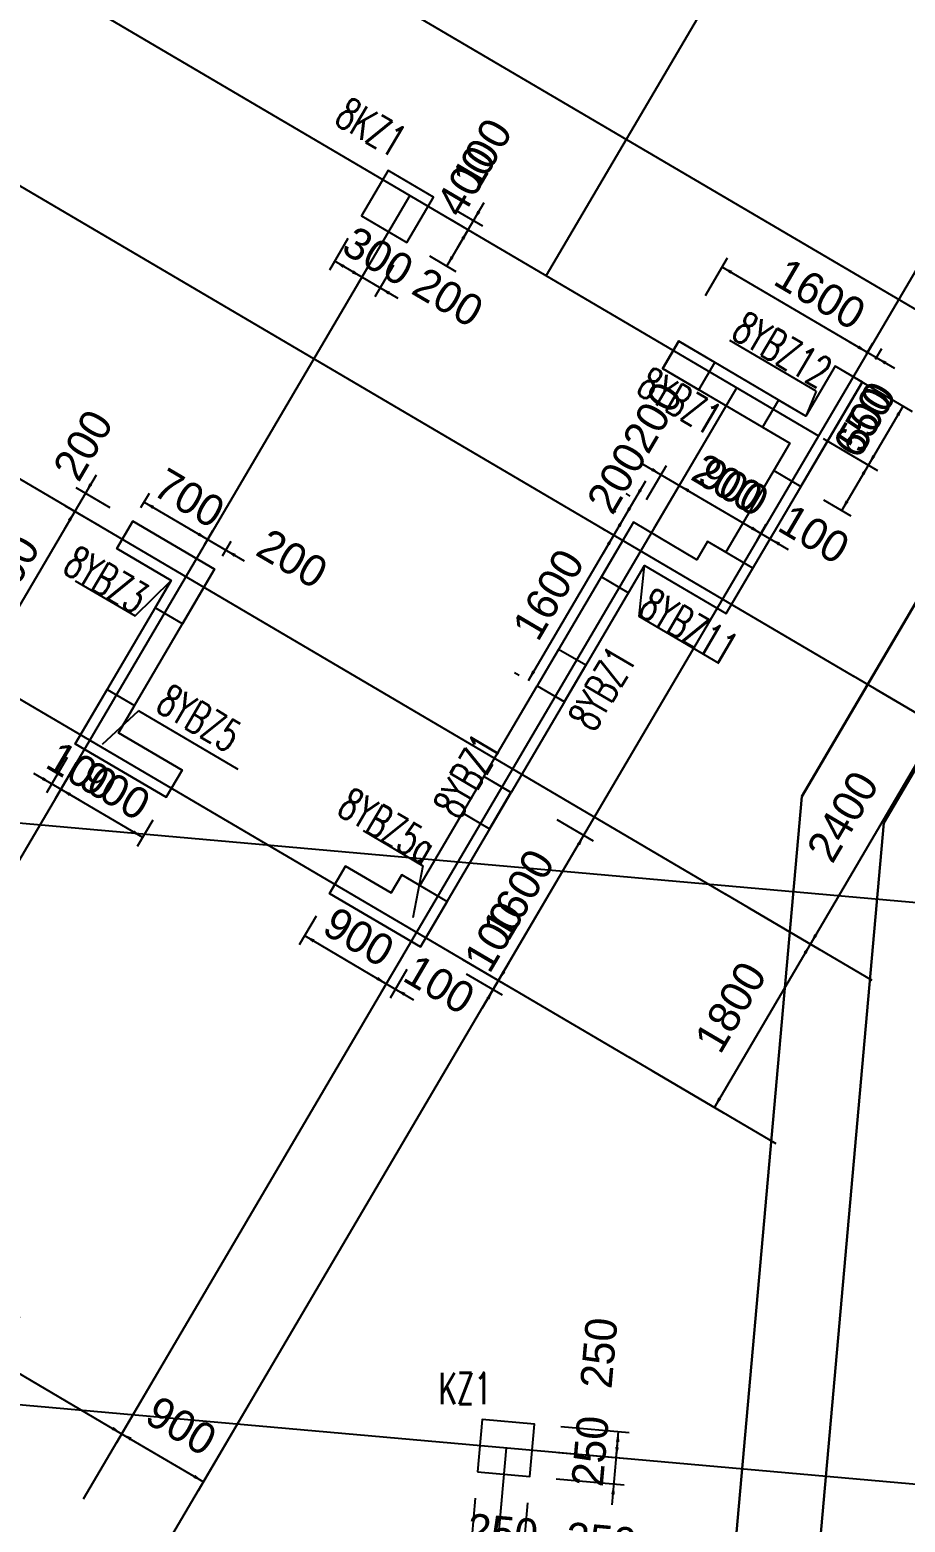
# Model space of a CAD drawing. Extents: x 387171 to 699106, y 11966 to 245688.
# Drawn here: x 623698 to 632009, y 97433 to 111603 of the extents above; entities that cross this region are included whole.
import ezdxf

# ---------------------------------------------------------------- set-up
doc = ezdxf.new("R2010")
doc.units = 0
doc.header["$LTSCALE"] = 100
doc.header["$MEASUREMENT"] = 0
for name, color, linetype in [('b边缘构件', 235, 'Continuous'), ('COLU', 7, 'Continuous'), ('colu-主楼', 7, 'Continuous'), ('DIM', 3, 'Continuous'), ('DOTE', 253, 'Continuous'), ('L-AXIS', 3, 'Continuous'), ('NUM', 7, 'Continuous'), ('wall-主楼', 2, 'Continuous'), ('wall-开洞', 5, 'Continuous'), ('Y阴影', 254, 'Continuous'), ('小尺寸', 4, 'Continuous'), ('边缘构件标注', 1, 'Continuous')]:
    doc.layers.add(name, color=color, linetype=linetype)
doc.styles.add('hztxt', font='hztxt')
doc.styles.get("Standard").update_dxf_attribs({"font": 'standard'})
doc.dimstyles.get("Standard").update_dxf_attribs({"dimtxt": 300, "dimasz": 100, "dimexe": 100, "dimexo": 250, "dimgap": 100, "dimtad": 0, "dimtoh": 1, "dimdec": 0, "dimdsep": 46, "dimcen": 0.09, "dimclrt": 7, "dimadec": 0, "dimazin": 0, "dimtfac": 1, "dimtdec": 4, "dimtofl": 0, "dimtmove": 0, "dimatfit": 3, "dimfxl": 1, "dimtolj": 1, "dimtzin": 0, "dimarcsym": 0})

# ---------------------------------------------------------------- blocks, each defined once
blk = doc.blocks.new('*D1467')
at = {"layer": 'L-AXIS', "color": 0, "linetype": 'ByBlock', "lineweight": -2}
for p, q in [((633408, 108184), (634085, 107785)), ((632326, 104991), (633999, 107836)), ((631735, 105339), (632413, 104941))]:
    blk.add_line(p, q, dxfattribs=at)
for points in [[(633999, 107836), (633963, 107741), (633934, 107758)], [(632326, 104991), (632363, 105086), (632391, 105069)]]:
    blk.add_solid(points, dxfattribs=at)
at = {"layer": 'L-AXIS', "color": 7, "linetype": 'Continuous', "lineweight": -2, "insert": (632789, 106468), "char_height": 300, "width": 780, "attachment_point": 5, "rotation": 59.5454, "style": 'hztxt'}
blk.add_mtext('3300', dxfattribs=at)
blk = doc.blocks.new('*D3296')
at = {"layer": 'L-AXIS', "color": 0, "linetype": 'ByBlock', "lineweight": -2}
for p, q in [((625069, 99121), (624520, 98187)), ((625845, 98665), (625295, 97731)), ((624570, 98273), (625346, 97817))]:
    blk.add_line(p, q, dxfattribs=at)
for points in [[(624570, 98273), (624665, 98237), (624648, 98208)], [(625346, 97817), (625251, 97853), (625268, 97882)]]:
    blk.add_solid(points, dxfattribs=at)
at = {"layer": 'L-AXIS', "color": 7, "linetype": 'Continuous', "lineweight": -2, "insert": (625136, 98347), "char_height": 300, "width": 556.67, "attachment_point": 5, "rotation": 329.5454, "style": 'hztxt'}
blk.add_mtext('900', dxfattribs=at)
blk = doc.blocks.new('*D1358')
at = {"layer": 'L-AXIS', "color": 0, "linetype": 'ByBlock', "lineweight": -2}
for p, q in [((621966, 100946), (621416, 100011)), ((621467, 100098), (624570, 98273)), ((625069, 99121), (624520, 98187))]:
    blk.add_line(p, q, dxfattribs=at)
for points in [[(621467, 100098), (621562, 100061), (621545, 100033)], [(624570, 98273), (624476, 98309), (624493, 98338)]]:
    blk.add_solid(points, dxfattribs=at)
at = {"layer": 'L-AXIS', "color": 7, "linetype": 'Continuous', "lineweight": -2, "insert": (623196, 99487), "char_height": 300, "width": 775, "attachment_point": 5, "rotation": 329.5454, "style": 'hztxt'}
blk.add_mtext('3600', dxfattribs=at)
blk = doc.blocks.new('*D1850')
at = {"layer": 'L-AXIS', "color": 0, "linetype": 'ByBlock', "lineweight": -2}
for p, q in [((630519, 103270), (631196, 102872)), ((630198, 101371), (631110, 102922)), ((629607, 101718), (630284, 101320))]:
    blk.add_line(p, q, dxfattribs=at)
for points in [[(631110, 102922), (631074, 102828), (631045, 102845)], [(630198, 101371), (630234, 101465), (630263, 101449)]]:
    blk.add_solid(points, dxfattribs=at)
at = {"layer": 'L-AXIS', "color": 7, "linetype": 'Continuous', "lineweight": -2, "insert": (630352, 102324), "char_height": 300, "width": 690, "attachment_point": 5, "rotation": 59.5454, "style": 'hztxt'}
blk.add_mtext('1800', dxfattribs=at)
blk = doc.blocks.new('*D2370')
at = {"layer": 'L-AXIS', "color": 0, "linetype": 'ByBlock', "lineweight": -2}
for p, q in [((631735, 105339), (632413, 104941)), ((631110, 102922), (632326, 104991)), ((630519, 103270), (631196, 102872))]:
    blk.add_line(p, q, dxfattribs=at)
for points in [[(632326, 104991), (632290, 104897), (632261, 104914)], [(631110, 102922), (631146, 103017), (631175, 103000)]]:
    blk.add_solid(points, dxfattribs=at)
at = {"layer": 'L-AXIS', "color": 7, "linetype": 'Continuous', "lineweight": -2, "insert": (631417, 104134), "char_height": 300, "width": 785, "attachment_point": 5, "rotation": 59.5454, "style": 'hztxt'}
blk.add_mtext('2400', dxfattribs=at)
blk = doc.blocks.new('*D3681')
at = {"layer": '小尺寸', "color": 0, "linetype": 'ByBlock', "lineweight": -2}
for p, q in [((627759, 109533), (628012, 109964)), ((627746, 109889), (627997, 109741)), ((627695, 109802), (627946, 109655))]:
    blk.add_line(p, q, dxfattribs=at)
for points in [[(627911, 109792), (627947, 109886), (627976, 109869)], [(627860, 109705), (627824, 109611), (627795, 109628)]]:
    blk.add_solid(points, dxfattribs=at)
at = {"layer": '小尺寸', "color": 7, "linetype": 'Continuous', "lineweight": -2, "insert": (627994, 110427), "char_height": 300, "width": 476.67, "attachment_point": 5, "rotation": 59.5454, "style": 'hztxt'}
blk.add_mtext('100', dxfattribs=at)
blk = doc.blocks.new('*D1771')
at = {"layer": '小尺寸', "color": 0, "linetype": 'ByBlock', "lineweight": -2}
for p, q in [((627860, 109705), (627657, 109361)), ((627695, 109802), (627946, 109655)), ((627492, 109458), (627744, 109310))]:
    blk.add_line(p, q, dxfattribs=at)
for points in [[(627860, 109705), (627824, 109611), (627795, 109628)], [(627657, 109361), (627694, 109455), (627722, 109438)]]:
    blk.add_solid(points, dxfattribs=at)
at = {"layer": '小尺寸', "color": 7, "linetype": 'Continuous', "lineweight": -2, "insert": (627841, 110167), "char_height": 300, "width": 576.67, "attachment_point": 5, "rotation": 59.5454, "style": 'hztxt'}
blk.add_mtext('400', dxfattribs=at)
blk = doc.blocks.new('*D2012')
at = {"layer": '小尺寸', "color": 0, "linetype": 'ByBlock', "lineweight": -2}
for p, q in [((626978, 109470), (626800, 109168)), ((627196, 109052), (626679, 109356)), ((627150, 109369), (626973, 109067))]:
    blk.add_line(p, q, dxfattribs=at)
for points in [[(626851, 109255), (626756, 109291), (626773, 109320)], [(627024, 109153), (627118, 109117), (627101, 109088)]]:
    blk.add_solid(points, dxfattribs=at)
at = {"layer": '小尺寸', "color": 7, "linetype": 'Continuous', "lineweight": -2, "insert": (627669, 109064), "char_height": 300, "width": 566.67, "attachment_point": 5, "rotation": 329.5454, "style": 'hztxt'}
blk.add_mtext('200', dxfattribs=at)
blk = doc.blocks.new('*D2501')
at = {"layer": '小尺寸', "color": 0, "linetype": 'ByBlock', "lineweight": -2}
for p, q in [((626719, 109622), (626542, 109321)), ((626851, 109255), (626593, 109407)), ((626978, 109470), (626800, 109168))]:
    blk.add_line(p, q, dxfattribs=at)
for points in [[(626593, 109407), (626687, 109370), (626670, 109342)], [(626851, 109255), (626756, 109291), (626773, 109320)]]:
    blk.add_solid(points, dxfattribs=at)
at = {"layer": '小尺寸', "color": 7, "linetype": 'Continuous', "lineweight": -2, "insert": (627005, 109454), "char_height": 300, "width": 566.67, "attachment_point": 5, "rotation": 329.5454, "style": 'hztxt'}
blk.add_mtext('300', dxfattribs=at)
blk = doc.blocks.new('*D2216')
at = {"layer": '小尺寸', "color": 0, "linetype": 'ByBlock', "lineweight": -2}
for p, q in [((626416, 103188), (626256, 102916)), ((626307, 103002), (627083, 102546)), ((627243, 102818), (627032, 102460))]:
    blk.add_line(p, q, dxfattribs=at)
for points in [[(626307, 103002), (626402, 102966), (626385, 102937)], [(627083, 102546), (626988, 102582), (627005, 102611)]]:
    blk.add_solid(points, dxfattribs=at)
at = {"layer": '小尺寸', "color": 7, "linetype": 'Continuous', "lineweight": -2, "insert": (626822, 102990), "char_height": 300, "width": 556.67, "attachment_point": 5, "rotation": 329.5454, "style": 'hztxt'}
blk.add_mtext('900', dxfattribs=at)
blk = doc.blocks.new('*D1102')
at = {"layer": '小尺寸', "color": 0, "linetype": 'ByBlock', "lineweight": -2}
for p, q in [((627243, 102818), (627032, 102460)), ((626910, 102647), (627341, 102394)), ((627278, 102681), (627118, 102409))]:
    blk.add_line(p, q, dxfattribs=at)
for points in [[(627083, 102546), (626988, 102582), (627005, 102611)], [(627169, 102495), (627264, 102459), (627247, 102430)]]:
    blk.add_solid(points, dxfattribs=at)
at = {"layer": '小尺寸', "color": 7, "linetype": 'Continuous', "lineweight": -2, "insert": (627587, 102539), "char_height": 300, "width": 476.67, "attachment_point": 5, "rotation": 329.5454, "style": 'hztxt'}
blk.add_mtext('100', dxfattribs=at)
blk = doc.blocks.new('*D1365')
at = {"layer": '小尺寸', "color": 0, "linetype": 'ByBlock', "lineweight": -2}
for p, q in [((627806, 102777), (628235, 102525)), ((627997, 102317), (628250, 102748)), ((627842, 102640), (628184, 102439))]:
    blk.add_line(p, q, dxfattribs=at)
for points in [[(628149, 102575), (628185, 102670), (628214, 102653)], [(628098, 102489), (628062, 102395), (628033, 102411)]]:
    blk.add_solid(points, dxfattribs=at)
at = {"layer": '小尺寸', "color": 7, "linetype": 'Continuous', "lineweight": -2, "insert": (628105, 102994), "char_height": 300, "width": 476.67, "attachment_point": 5, "rotation": 59.5454, "style": 'hztxt'}
blk.add_mtext('100', dxfattribs=at)
blk = doc.blocks.new('*D1607')
at = {"layer": '小尺寸', "color": 0, "linetype": 'ByBlock', "lineweight": -2}
for p, q in [((628703, 104105), (629046, 103904)), ((628149, 102575), (628960, 103955)), ((627806, 102777), (628235, 102525))]:
    blk.add_line(p, q, dxfattribs=at)
for points in [[(628960, 103955), (628923, 103860), (628895, 103877)], [(628149, 102575), (628185, 102670), (628214, 102653)]]:
    blk.add_solid(points, dxfattribs=at)
at = {"layer": '小尺寸', "color": 7, "linetype": 'Continuous', "lineweight": -2, "insert": (628339, 103392), "char_height": 300, "width": 685, "attachment_point": 5, "rotation": 59.5454, "style": 'hztxt'}
blk.add_mtext('1600', dxfattribs=at)
blk = doc.blocks.new('*D1552')
at = {"layer": '小尺寸', "color": 0, "linetype": 'ByBlock', "lineweight": -2}
for p, q in [((629112, 106881), (629156, 106855)), ((628432, 105425), (629243, 106804)), ((628301, 105502), (628345, 105476))]:
    blk.add_line(p, q, dxfattribs=at)
for points in [[(629243, 106804), (629206, 106710), (629178, 106727)], [(628432, 105425), (628468, 105520), (628497, 105503)]]:
    blk.add_solid(points, dxfattribs=at)
at = {"layer": '小尺寸', "color": 7, "linetype": 'Continuous', "lineweight": -2, "insert": (628622, 106242), "char_height": 300, "width": 685, "attachment_point": 5, "rotation": 59.5454, "style": 'hztxt'}
blk.add_mtext('1600', dxfattribs=at)
blk = doc.blocks.new('*D1823')
at = {"layer": '小尺寸', "color": 0, "linetype": 'ByBlock', "lineweight": -2}
for p, q in [((629141, 106632), (629445, 107149)), ((629213, 107054), (629258, 107028)), ((629112, 106881), (629156, 106855))]:
    blk.add_line(p, q, dxfattribs=at)
for points in [[(629344, 106977), (629380, 107072), (629409, 107055)], [(629243, 106804), (629206, 106710), (629178, 106727)]]:
    blk.add_solid(points, dxfattribs=at)
at = {"layer": '小尺寸', "color": 7, "linetype": 'Continuous', "lineweight": -2, "insert": (629272, 107348), "char_height": 300, "width": 566.67, "attachment_point": 5, "rotation": 59.5454, "style": 'hztxt'}
blk.add_mtext('200', dxfattribs=at)
blk = doc.blocks.new('*D4183')
at = {"layer": '小尺寸', "color": 0, "linetype": 'ByBlock', "lineweight": -2}
for p, q in [((629243, 106804), (629547, 107322)), ((629399, 107176), (629359, 107200)), ((629213, 107054), (629258, 107028))]:
    blk.add_line(p, q, dxfattribs=at)
for points in [[(629445, 107149), (629482, 107244), (629510, 107227)], [(629344, 106977), (629308, 106882), (629279, 106899)]]:
    blk.add_solid(points, dxfattribs=at)
at = {"layer": '小尺寸', "color": 7, "linetype": 'Continuous', "lineweight": -2, "insert": (629611, 107924), "char_height": 300, "width": 566.67, "attachment_point": 5, "rotation": 59.5454, "style": 'hztxt'}
blk.add_mtext('200', dxfattribs=at)
blk = doc.blocks.new('*D48')
at = {"layer": '小尺寸', "color": 0, "linetype": 'ByBlock', "lineweight": -2}
for p, q in [((629520, 107480), (630037, 107176)), ((629554, 107143), (629743, 107465)), ((629625, 106870), (629916, 107364))]:
    blk.add_line(p, q, dxfattribs=at)
for points in [[(629692, 107379), (629598, 107415), (629615, 107444)], [(629865, 107278), (629960, 107241), (629943, 107213)]]:
    blk.add_solid(points, dxfattribs=at)
at = {"layer": '小尺寸', "color": 7, "linetype": 'Continuous', "lineweight": -2, "insert": (630322, 107299), "char_height": 300, "width": 566.67, "attachment_point": 5, "rotation": 329.5454, "style": 'hztxt'}
blk.add_mtext('200', dxfattribs=at)
blk = doc.blocks.new('*D549')
at = {"layer": '小尺寸', "color": 0, "linetype": 'ByBlock', "lineweight": -2}
for p, q in [((629625, 106870), (629916, 107364)), ((629865, 107278), (630641, 106822)), ((630604, 106758), (630691, 106908))]:
    blk.add_line(p, q, dxfattribs=at)
for points in [[(629865, 107278), (629960, 107241), (629943, 107213)], [(630641, 106822), (630546, 106858), (630563, 106887)]]:
    blk.add_solid(points, dxfattribs=at)
at = {"layer": '小尺寸', "color": 7, "linetype": 'Continuous', "lineweight": -2, "insert": (630380, 107265), "char_height": 300, "width": 556.67, "attachment_point": 5, "rotation": 329.5454, "style": 'hztxt'}
blk.add_mtext('900', dxfattribs=at)
blk = doc.blocks.new('*D807')
at = {"layer": '小尺寸', "color": 0, "linetype": 'ByBlock', "lineweight": -2}
for p, q in [((630468, 106923), (630899, 106669)), ((630604, 106758), (630691, 106908)), ((630690, 106708), (630778, 106857))]:
    blk.add_line(p, q, dxfattribs=at)
for points in [[(630641, 106822), (630546, 106858), (630563, 106887)], [(630727, 106771), (630822, 106735), (630805, 106706)]]:
    blk.add_solid(points, dxfattribs=at)
at = {"layer": '小尺寸', "color": 7, "linetype": 'Continuous', "lineweight": -2, "insert": (631145, 106815), "char_height": 300, "width": 476.67, "attachment_point": 5, "rotation": 329.5454, "style": 'hztxt'}
blk.add_mtext('100', dxfattribs=at)
blk = doc.blocks.new('*D3274')
at = {"layer": '小尺寸', "color": 0, "linetype": 'ByBlock', "lineweight": -2}
for p, q in [((631402, 107623), (631747, 107420)), ((631407, 107040), (631661, 107471)), ((631235, 107141), (631494, 106989))]:
    blk.add_line(p, q, dxfattribs=at)
for points in [[(631661, 107471), (631624, 107376), (631596, 107393)], [(631407, 107040), (631444, 107134), (631472, 107118)]]:
    blk.add_solid(points, dxfattribs=at)
at = {"layer": '小尺寸', "color": 7, "linetype": 'Continuous', "lineweight": -2, "insert": (631640, 107928), "char_height": 300, "width": 566.67, "attachment_point": 5, "rotation": 59.5454, "style": 'hztxt'}
blk.add_mtext('500', dxfattribs=at)
blk = doc.blocks.new('*D3503')
at = {"layer": '小尺寸', "color": 0, "linetype": 'ByBlock', "lineweight": -2}
for p, q in [((631561, 108284), (632076, 107980)), ((631661, 107471), (631990, 108031)), ((631231, 107723), (631747, 107420))]:
    blk.add_line(p, q, dxfattribs=at)
for points in [[(631990, 108031), (631954, 107936), (631925, 107953)], [(631661, 107471), (631697, 107565), (631726, 107549)]]:
    blk.add_solid(points, dxfattribs=at)
at = {"layer": '小尺寸', "color": 7, "linetype": 'Continuous', "lineweight": -2, "insert": (631610, 107878), "char_height": 300, "width": 556.67, "attachment_point": 5, "rotation": 59.5454, "style": 'hztxt'}
blk.add_mtext('650', dxfattribs=at)
blk = doc.blocks.new('*D3463')
at = {"layer": '小尺寸', "color": 0, "linetype": 'ByBlock', "lineweight": -2}
for p, q in [((631910, 108388), (631479, 108642)), ((631643, 108526), (631702, 108627)), ((631729, 108475), (631788, 108576))]:
    blk.add_line(p, q, dxfattribs=at)
for points in [[(631651, 108540), (631557, 108577), (631574, 108606)], [(631738, 108490), (631832, 108453), (631815, 108425)]]:
    blk.add_solid(points, dxfattribs=at)
at = {"layer": '小尺寸', "color": 7, "linetype": 'Continuous', "lineweight": -2, "insert": (632472, 108313), "char_height": 300, "width": 476.67, "attachment_point": 5, "rotation": 329.5454, "style": 'hztxt'}
blk.add_mtext('100', dxfattribs=at)
blk = doc.blocks.new('*D3707')
at = {"layer": '小尺寸', "color": 0, "linetype": 'ByBlock', "lineweight": -2}
for p, q in [((630113, 109080), (630323, 109438)), ((631651, 108540), (630272, 109351)), ((631664, 108562), (631702, 108627))]:
    blk.add_line(p, q, dxfattribs=at)
for points in [[(630272, 109351), (630367, 109315), (630350, 109286)], [(631651, 108540), (631557, 108577), (631574, 108606)]]:
    blk.add_solid(points, dxfattribs=at)
at = {"layer": '小尺寸', "color": 7, "linetype": 'Continuous', "lineweight": -2, "insert": (631202, 109095), "char_height": 300, "width": 685, "attachment_point": 5, "rotation": 329.5454, "style": 'hztxt'}
blk.add_mtext('1600', dxfattribs=at)
blk = doc.blocks.new('*D888')
at = {"layer": '小尺寸', "color": 0, "linetype": 'ByBlock', "lineweight": -2}
for p, q in [((624053, 104694), (623855, 104357)), ((624139, 104643), (623942, 104306)), ((623734, 104545), (624165, 104291))]:
    blk.add_line(p, q, dxfattribs=at)
for points in [[(623906, 104443), (623812, 104480), (623828, 104508)], [(623992, 104393), (624087, 104356), (624070, 104328)]]:
    blk.add_solid(points, dxfattribs=at)
at = {"layer": '小尺寸', "color": 7, "linetype": 'Continuous', "lineweight": -2, "insert": (624194, 104564), "char_height": 300, "width": 476.67, "attachment_point": 5, "rotation": 329.5454, "style": 'hztxt'}
blk.add_mtext('100', dxfattribs=at)
blk = doc.blocks.new('*D3336')
at = {"layer": '小尺寸', "color": 0, "linetype": 'ByBlock', "lineweight": -2}
for p, q in [((624139, 104643), (623942, 104306)), ((623992, 104393), (624768, 103937)), ((624865, 104100), (624718, 103850))]:
    blk.add_line(p, q, dxfattribs=at)
for points in [[(623992, 104393), (624087, 104356), (624070, 104328)], [(624768, 103937), (624674, 103973), (624690, 104002)]]:
    blk.add_solid(points, dxfattribs=at)
at = {"layer": '小尺寸', "color": 7, "linetype": 'Continuous', "lineweight": -2, "insert": (624507, 104380), "char_height": 300, "width": 556.67, "attachment_point": 5, "rotation": 329.5454, "style": 'hztxt'}
blk.add_mtext('900', dxfattribs=at)
blk = doc.blocks.new('*D3569')
at = {"layer": '小尺寸', "color": 0, "linetype": 'ByBlock', "lineweight": -2}
for p, q in [((624327, 107375), (624023, 106858)), ((624461, 107064), (624139, 107253)), ((624360, 106892), (624038, 107081))]:
    blk.add_line(p, q, dxfattribs=at)
for points in [[(624225, 107202), (624262, 107297), (624290, 107280)], [(624124, 107030), (624088, 106935), (624059, 106952)]]:
    blk.add_solid(points, dxfattribs=at)
at = {"layer": '小尺寸', "color": 7, "linetype": 'Continuous', "lineweight": -2, "insert": (624204, 107660), "char_height": 300, "width": 566.67, "attachment_point": 5, "rotation": 59.5454, "style": 'hztxt'}
blk.add_mtext('200', dxfattribs=at)
blk = doc.blocks.new('*D3806')
at = {"layer": '小尺寸', "color": 0, "linetype": 'ByBlock', "lineweight": -2}
for p, q in [((624124, 107030), (623212, 105478)), ((624360, 106892), (624038, 107081)), ((623447, 105340), (623125, 105529))]:
    blk.add_line(p, q, dxfattribs=at)
for points in [[(624124, 107030), (624088, 106935), (624059, 106952)], [(623212, 105478), (623248, 105573), (623277, 105556)]]:
    blk.add_solid(points, dxfattribs=at)
at = {"layer": '小尺寸', "color": 7, "linetype": 'Continuous', "lineweight": -2, "insert": (623452, 106381), "char_height": 300, "width": 690, "attachment_point": 5, "rotation": 59.5454, "style": 'hztxt'}
blk.add_mtext('1800', dxfattribs=at)
blk = doc.blocks.new('*D4006')
at = {"layer": '小尺寸', "color": 0, "linetype": 'ByBlock', "lineweight": -2}
for p, q in [((624752, 107067), (624834, 107205)), ((624783, 107119), (625387, 106764)), ((625356, 106712), (625437, 106850))]:
    blk.add_line(p, q, dxfattribs=at)
for points in [[(624783, 107119), (624878, 107083), (624861, 107054)], [(625387, 106764), (625292, 106801), (625309, 106829)]]:
    blk.add_solid(points, dxfattribs=at)
at = {"layer": '小尺寸', "color": 7, "linetype": 'Continuous', "lineweight": -2, "insert": (625212, 107157), "char_height": 300, "width": 566.67, "attachment_point": 5, "rotation": 329.5454, "style": 'hztxt'}
blk.add_mtext('700', dxfattribs=at)
blk = doc.blocks.new('*D2112')
at = {"layer": '小尺寸', "color": 0, "linetype": 'ByBlock', "lineweight": -2}
for p, q in [((625214, 106866), (625732, 106561)), ((625356, 106712), (625437, 106850)), ((625528, 106610), (625610, 106749))]:
    blk.add_line(p, q, dxfattribs=at)
for points in [[(625387, 106764), (625292, 106801), (625309, 106829)], [(625559, 106663), (625654, 106627), (625637, 106598)]]:
    blk.add_solid(points, dxfattribs=at)
at = {"layer": '小尺寸', "color": 7, "linetype": 'Continuous', "lineweight": -2, "insert": (626190, 106582), "char_height": 300, "width": 566.67, "attachment_point": 5, "rotation": 329.5454, "style": 'hztxt'}
blk.add_mtext('200', dxfattribs=at)
blk = doc.blocks.new('*D2767')
at = {"layer": 'DIM', "color": 0, "linetype": 'ByBlock', "lineweight": -2}
for p, q in [((627927, 97662), (627869, 97014)), ((628176, 97639), (628118, 96992)), ((627878, 97114), (628127, 97092))]:
    blk.add_line(p, q, dxfattribs=at)
for points in [[(627878, 97114), (627979, 97121), (627976, 97088)], [(628127, 97092), (628026, 97084), (628029, 97117)]]:
    blk.add_solid(points, dxfattribs=at)
at = {"layer": 'DIM', "color": 7, "linetype": 'Continuous', "lineweight": -2, "insert": (628189, 97337), "char_height": 300, "width": 566.67, "attachment_point": 5, "rotation": 354.9316, "style": 'hztxt'}
blk.add_mtext('250', dxfattribs=at)
blk = doc.blocks.new('*D2964')
at = {"layer": 'DIM', "color": 0, "linetype": 'ByBlock', "lineweight": -2}
for p, q in [((628176, 97639), (628118, 96992)), ((628425, 97617), (628367, 96970)), ((628127, 97092), (628376, 97069))]:
    blk.add_line(p, q, dxfattribs=at)
for points in [[(628127, 97092), (628228, 97099), (628225, 97066)], [(628376, 97069), (628275, 97062), (628278, 97095)]]:
    blk.add_solid(points, dxfattribs=at)
at = {"layer": 'DIM', "color": 7, "linetype": 'Continuous', "lineweight": -2, "insert": (629122, 97254), "char_height": 300, "width": 566.67, "attachment_point": 5, "rotation": 354.9316, "style": 'hztxt'}
blk.add_mtext('250', dxfattribs=at)
blk = doc.blocks.new('*D3460')
at = {"layer": 'DIM', "color": 0, "linetype": 'ByBlock', "lineweight": -2}
for p, q in [((629226, 97596), (629284, 98244)), ((628718, 98093), (629366, 98036)), ((628696, 97844), (629343, 97787))]:
    blk.add_line(p, q, dxfattribs=at)
for points in [[(629266, 98045), (629258, 98146), (629291, 98143)], [(629244, 97796), (629252, 97695), (629218, 97698)]]:
    blk.add_solid(points, dxfattribs=at)
at = {"layer": 'DIM', "color": 7, "linetype": 'Continuous', "lineweight": -2, "insert": (629020, 98107), "char_height": 300, "width": 566.67, "attachment_point": 5, "rotation": 84.9316, "style": 'hztxt'}
blk.add_mtext('250', dxfattribs=at)
blk = doc.blocks.new('*D1493')
at = {"layer": 'DIM', "color": 0, "linetype": 'ByBlock', "lineweight": -2}
for p, q in [((628740, 98342), (629388, 98285)), ((629266, 98045), (629288, 98294)), ((628718, 98093), (629366, 98036))]:
    blk.add_line(p, q, dxfattribs=at)
for points in [[(629288, 98294), (629296, 98193), (629263, 98196)], [(629266, 98045), (629258, 98146), (629291, 98143)]]:
    blk.add_solid(points, dxfattribs=at)
at = {"layer": 'DIM', "color": 7, "linetype": 'Continuous', "lineweight": -2, "insert": (629103, 99039), "char_height": 300, "width": 566.67, "attachment_point": 5, "rotation": 84.9316, "style": 'hztxt'}
blk.add_mtext('250', dxfattribs=at)
blk = doc.blocks.new('后浇带现场')
at = {"color": 6, "lineweight": 30}
for points in [[(821257, 720830), (821257, 688843), (805860, 662656), (825600, 651049), (814026, 631365), (812236, 611185), (845904, 608199)], [(822057, 720830), (822057, 688625), (806955, 662940), (826695, 651333), (814807, 631115), (813104, 611911), (845975, 608996)]]:
    blk.add_lwpolyline(points, dxfattribs=at)

msp = doc.modelspace()

# ---------------------------------------------------------------- hatches: boundary and pattern name
at = {"layer": 'Y阴影'}
h = msp.add_hatch(dxfattribs=at)
h.set_pattern_fill('ANSI31', color=256, scale=25, angle=-30.45463, style=0)
h.set_pattern_definition([])
h.paths.add_polyline_path([(629857.9, 108646.8), (629705.8, 108388.2), (630050.6, 108185.5), (630202.7, 108444.1)], flags=0)
h = msp.add_hatch(dxfattribs=at)
h.set_pattern_fill('ANSI31', color=256, scale=25, angle=-30.45463, style=0)
h.set_pattern_definition([])
h.paths.add_polyline_path([(630807.8, 108088.3), (630655.8, 107829.7), (630914.4, 107677.6), (630762.3, 107419), (631019.2, 107268), (631602.1, 108259.3), (631345.2, 108410.3), (631066.5, 107936.2)], flags=0)
h = msp.add_hatch(dxfattribs=at)
h.set_pattern_fill('ANSI31', color=256, scale=25, angle=-30.45463, style=0)
h.set_pattern_definition([])
h.paths.add_polyline_path([(625452.3, 106481), (625148.2, 105963.8), (624889.6, 106115.9), (625041.6, 106374.5), (624524.4, 106678.6), (624676.5, 106937.2)], flags=0)
h = msp.add_hatch(dxfattribs=at)
h.set_pattern_fill('ANSI31', color=256, scale=25, angle=-30.45463, style=0)
h.set_pattern_definition([])
h.paths.add_polyline_path([(629429, 106926.9), (629124.9, 106409.7), (629381.7, 106258.7), (629533.8, 106517.3), (630309.6, 106061.1), (630563.1, 106492.1), (630133.8, 106744.6), (630032.4, 106572.2)], flags=0)
h = msp.add_hatch(dxfattribs=at)
h.set_pattern_fill('ANSI31', color=256, scale=25, angle=-30.45463, style=0)
h.set_pattern_definition([])
h.paths.add_polyline_path([(628719.4, 105720.1), (628516.6, 105375.3), (628773.5, 105224.3), (628976.3, 105569.1)], flags=0)
h = msp.add_hatch(dxfattribs=at)
h.set_pattern_fill('ANSI31', color=256, scale=25, angle=-30.45463, style=0)
h.set_pattern_definition([])
h.paths.add_polyline_path([(625143.4, 104574.6), (624991.3, 104316), (624129.3, 104822.8), (624433.4, 105340), (624692, 105188), (624540, 104929.4)], flags=0)
h = msp.add_hatch(dxfattribs=at)
h.set_pattern_fill('ANSI31', color=256, scale=25, angle=-30.45463, style=0)
h.set_pattern_definition([])
h.paths.add_polyline_path([(628009.8, 104513.3), (627807, 104168.5), (628063.9, 104017.4), (628266.7, 104362.2)], flags=0)
h = msp.add_hatch(dxfattribs=at)
h.set_pattern_fill('ANSI31', color=256, scale=25, angle=-30.45463, style=0)
h.set_pattern_definition([])
h.paths.add_polyline_path([(627660.2, 103326.8), (627406.7, 102895.8), (626544.7, 103402.6), (626696.8, 103661.2), (627127.8, 103407.8), (627229.1, 103580.2)], flags=0)

# ---------------------------------------------------------------- linework, layer by layer
at = {"layer": 'b边缘构件'}
for points in [[(629857.9, 108646.8), (629705.8, 108388.2), (630050.6, 108185.5), (630202.7, 108444.1), (629857.9, 108646.8)], [(630807.8, 108088.3), (630655.8, 107829.7), (630914.4, 107677.6), (630762.3, 107419), (631019.2, 107268), (631602.1, 108259.3), (631345.2, 108410.3), (631066.5, 107936.2), (630807.8, 108088.3)], [(625452.3, 106481), (625148.2, 105963.8), (624889.6, 106115.9), (625041.6, 106374.5), (624524.4, 106678.6), (624676.5, 106937.2), (625452.3, 106481)], [(629429, 106926.9), (629124.9, 106409.7), (629381.7, 106258.7), (629533.8, 106517.3), (630309.6, 106061.1), (630563.1, 106492.1), (630133.8, 106744.6), (630032.4, 106572.2), (629429, 106926.9)], [(628719.4, 105720.1), (628516.6, 105375.3), (628773.5, 105224.3), (628976.3, 105569.1), (628719.4, 105720.1)], [(625143.4, 104574.6), (624991.3, 104316), (624129.3, 104822.8), (624433.4, 105340), (624692, 105188), (624540, 104929.4), (625143.4, 104574.6)], [(628009.8, 104513.3), (627807, 104168.5), (628063.9, 104017.4), (628266.7, 104362.2), (628009.8, 104513.3)], [(627660.2, 103326.8), (627406.7, 102895.8), (626544.7, 103402.6), (626696.8, 103661.2), (627127.8, 103407.8), (627229.1, 103580.2), (627660.2, 103326.8)]]:
    msp.add_lwpolyline(points, dxfattribs=at)
at = {"layer": 'COLU'}
msp.add_lwpolyline([(627949, 97910.5), (628447, 97866.4), (628491.2, 98364.4), (627993.1, 98408.6)], close=True, dxfattribs=at)
at = {"layer": 'colu-主楼'}
msp.add_lwpolyline([(627277, 109584.3), (627530.4, 110015.4), (627099.4, 110268.8), (626846, 109837.8)], close=True, dxfattribs=at)
msp.add_lwpolyline([(627277, 109584.3), (627530.4, 110015.4), (627099.4, 110268.8), (626846, 109837.8)], close=True, dxfattribs=at)
at = {"layer": 'DOTE'}
for p, q in [((583218.7, 135953.7), (631186.4, 107749.7)), ((580177.5, 130781.5), (629391, 101845)), ((597120.7, 129519.7), (633192.4, 108310.3)), ((635003.1, 120159.6), (628600.4, 109270.2)), ((637589.2, 118639.1), (625971.5, 98880.3)), ((611730.8, 114316.9), (630303.4, 103396.7)), ((616826.4, 114105), (631519.8, 105465.6)), ((627307.3, 110030.5), (622092.3, 101161.2)), ((630410.6, 108205.8), (625195.6, 99336.5)), ((666955.8, 100223.5), (587358.1, 107283.1)), ((666469.9, 94745), (595896.9, 101004.2)), ((628220.1, 98137.5), (625759.7, 70396.4))]:
    msp.add_line(p, q, dxfattribs=at)
at = {"layer": 'L-AXIS'}
for p, q in [((632913, 104646.4), (631519.8, 105465.6)), ((631696.6, 102577.5), (630303.4, 103396.7)), ((630784.2, 101025.9), (629391, 101845)), ((625195.6, 99336.5), (624205, 97651.7)), ((625971.5, 98880.3), (624980.8, 97195.5))]:
    msp.add_line(p, q, dxfattribs=at)
at = {"layer": 'wall-主楼'}
for points in [[(628516.6, 105375.3), (628775.2, 105223.2), (629535.5, 106516.3), (630311.3, 106060.1), (631603.8, 108258.3), (631345.2, 108410.3), (631066.5, 107936.2), (629859.6, 108645.8), (629707.6, 108387.2), (630914.4, 107677.6), (630306.2, 106643.2), (630133.8, 106744.6), (630032.4, 106572.2), (629429, 106926.9)], [(624540, 104929.4), (625452.3, 106481), (624676.5, 106937.2), (624524.4, 106678.6), (625041.6, 106374.5), (624129.3, 104822.8), (624991.3, 104316), (625143.4, 104574.6)]]:
    msp.add_lwpolyline(points, close=True, dxfattribs=at)
msp.add_lwpolyline([(628268.4, 104361.2), (628009.8, 104513.3), (627401.5, 103478.8), (627229.1, 103580.2), (627127.8, 103407.8), (626696.8, 103661.2), (626544.7, 103402.6), (627406.7, 102895.8), (628268.4, 104361.2)], dxfattribs=at)
at = {"layer": 'wall-开洞'}
msp.add_lwpolyline([(628516.6, 105375.3), (628775.2, 105223.2), (628268.4, 104361.2), (628009.8, 104513.3)], close=True, dxfattribs=at)
msp.add_lwpolyline([(628516.6, 105375.3), (628775.2, 105223.2), (628268.4, 104361.2), (628009.8, 104513.3)], close=True, dxfattribs=at)
at = {"layer": '边缘构件标注', "color": 200}
for p, q in [((631164.9, 108171.2), (630343.7, 108654.1)), ((631164.9, 108171.2), (631066.5, 107936.2)), ((629484.7, 106033.5), (629533.8, 106517.3)), ((624130.1, 106372.5), (624698.5, 106038.3)), ((624698.5, 106038.3), (625041.6, 106374.5)), ((630245, 105586.5), (629484.7, 106033.5)), ((624387.9, 104819.7), (624730.6, 105136.5)), ((625676.9, 104580), (624730.6, 105136.5)), ((626862, 103999.8), (627430.5, 103665.6)), ((627430.5, 103665.6), (627334, 103170.5))]:
    msp.add_line(p, q, dxfattribs=at)

# ---------------------------------------------------------------- block references
at = {"color": 3, "lineweight": 30}
msp.add_blockref('后浇带现场', (-182998.7, -527042.1), dxfattribs=at)

# ---------------------------------------------------------------- texts
at = {"layer": 'NUM', "color": 200, "width": 0.7}
msp.add_text('8KZ1', height=300, rotation=329.54537, dxfattribs=at).set_placement((626577.2, 110717.9))
msp.add_text('KZ1', height=300, dxfattribs=at).set_placement((627581.6, 98551.7))
at = {"layer": '边缘构件标注', "color": 200, "width": 0.7}
for s, rotation, p in [('8YBZ12', 329.54537, (630346.5, 108684.8)), ('8YBZ1', 329.54537, (629442.1, 108157.3)), ('8YBZ3', 329.54537, (623996.4, 106459.1)), ('8YBZ11', 329.54537, (629458.7, 106056.8)), ('8YBZ1', 59.54537, (629055.9, 104926)), ('8YBZ5', 329.54537, (624879.5, 105144.6)), ('8YBZ1', 59.54537, (627775.3, 104093.1)), ('8YBZ5a', 329.54537, (626600.5, 104161.5))]:
    msp.add_text(s, height=300, rotation=rotation, dxfattribs=at).set_placement(p)

# ---------------------------------------------------------------- dimensions: what is measured, and where the dimension line sits
at = {"layer": 'DIM', "color": 200}
for p1, p2, picture, middle in [((628469.1, 98115.4), (628491.2, 98364.4), '*D1493', (629058.3, 98533)), ((628447, 97866.4), (628469.1, 98115.4), '*D3460', (628975.6, 97600.5)), ((627949, 97910.5), (628198, 97888.4), '*D2767', (627683.1, 97381.9)), ((628198, 97888.4), (628447, 97866.4), '*D2964', (628615.6, 97299.2))]:
    dim = msp.add_aligned_dim(p1=p1, p2=p2, distance=-800, dimstyle='Standard', dxfattribs=at)
    dim.commit()
    dim.dimension.update_dxf_attribs({"geometry": picture, "text_midpoint": middle})
at = {"layer": 'L-AXIS'}
for base, p1, p2, angle, picture, middle in [((633999.1, 107836), (631519.8, 105465.6), (633192.4, 108310.3), 59.54537, '*D1467', (632788.9, 106468.4)), ((632326.4, 104991.3), (630303.4, 103396.7), (631519.8, 105465.6), 59.54537, '*D2370', (631416.5, 104134.3)), ((631110, 102922.4), (629391, 101845), (630303.4, 103396.7), 59.54537, '*D1850', (630352.1, 102324)), ((624570.3, 98273), (622092.3, 101161.2), (625195.6, 99336.5), 329.54537, '*D1358', (623196, 99487)), ((625346.1, 97816.8), (625195.6, 99336.5), (625971.5, 98880.3), 329.54537, '*D3296', (625135.6, 98346.6))]:
    dim = msp.add_linear_dim(base=base, p1=p1, p2=p2, angle=angle, dimstyle='Standard', dxfattribs=at)
    dim.commit()
    dim.dimension.update_dxf_attribs({"geometry": picture, "text_midpoint": middle})
at = {"layer": '小尺寸'}
for base, p1, p2, angle, picture, middle in [((627910.8, 109791.7), (627479.7, 109929.2), (627530.4, 110015.4), 59.54537, '*D3681', (627797.7, 110092.5)), ((627657.4, 109360.7), (627479.7, 109929.2), (627277, 109584.3), 59.54537, '*D1771', (627543.3, 109659.8)), ((626592.5, 109406.8), (627104.6, 109685.7), (626846, 109837.8), 149.54537, '*D2501', (626545.2, 109724.6)), ((626851.1, 109254.7), (627277, 109584.3), (627104.6, 109685.7), 149.54537, '*D2012', (627252, 109309)), ((630272.2, 109351.5), (631537.4, 108346.6), (629985.8, 108864.5), 329.54537, '*D3707', (631202.2, 109094.6)), ((631651.4, 108540.5), (631602.1, 108259.3), (631515.9, 108310), 329.54537, '*D3463', (632137.2, 108510.3)), ((631990.2, 108031.1), (631015.8, 107850), (631345.2, 108410.3), 59.54537, '*D3503', (631610, 107877.7)), ((629445.4, 107149.3), (629429, 106926.9), (629614.8, 107049.7), 59.54537, '*D4183', (629365.8, 107507.1)), ((631660.7, 107470.8), (631019.2, 107268), (631186.4, 107749.7), 59.54537, '*D3274', (631318.5, 107382)), ((624124, 107030), (624676.5, 106937.2), (624575.1, 106764.8), 59.54537, '*D3569', (623959.2, 107242.9)), ((629344, 106976.9), (629327.6, 106754.5), (629429, 106926.9), 59.54537, '*D1823', (629027.1, 106931.2)), ((629864.9, 107277.7), (629427.2, 106928), (629498.3, 106654.2), 329.54537, '*D48', (629905.4, 107543.9)), ((630640.7, 106821.5), (629498.3, 106654.2), (630476.8, 106542.8), 329.54537, '*D549', (630379.5, 107265.1)), ((625386.8, 106764.2), (624625.8, 106851), (625229.2, 106496.2), 329.54537, '*D4006', (625211.8, 107157.1)), ((623211.7, 105478.4), (624575.1, 106764.8), (623662.7, 105213.1), 59.54537, '*D3806', (623452.4, 106380.9)), ((630726.9, 106770.8), (630476.8, 106542.8), (630563.1, 106492.1), 329.54537, '*D807', (630810.5, 107011.7)), ((625559.2, 106662.8), (625229.2, 106496.2), (625401.6, 106394.8), 329.54537, '*D2112', (625773.8, 106826.7)), ((629242.7, 106804.5), (628516.6, 105375.3), (629327.6, 106754.5), 59.54537, '*D1552', (628621.7, 106241.6)), ((623992.4, 104392.7), (624180, 104909), (624266.2, 104858.3), 329.54537, '*D888', (623858.8, 104761.2)), ((624768.2, 103936.5), (624266.2, 104858.3), (624991.3, 104316), 329.54537, '*D3336', (624507, 104380.1)), ((628959.8, 103954.7), (627590.7, 102903.6), (628487.9, 104232.2), 59.54537, '*D1607', (628338.8, 103391.7)), ((627082.8, 102546.1), (626543, 103403.6), (627369.5, 103033.7), 329.54537, '*D2216', (626821.6, 102989.6)), ((628148.9, 102575.4), (627626.2, 102766.7), (627590.7, 102903.6), 59.54537, '*D1365', (627908, 102659)), ((627169, 102495.4), (627369.5, 103033.7), (627405, 102896.8), 329.54537, '*D1102', (627252.6, 102736.2))]:
    dim = msp.add_linear_dim(base=base, p1=p1, p2=p2, angle=angle, dimstyle='Standard', dxfattribs=at)
    dim.commit()
    dim.dimension.update_dxf_attribs({"geometry": picture, "text_midpoint": middle})

doc.saveas('drawing.dxf')
